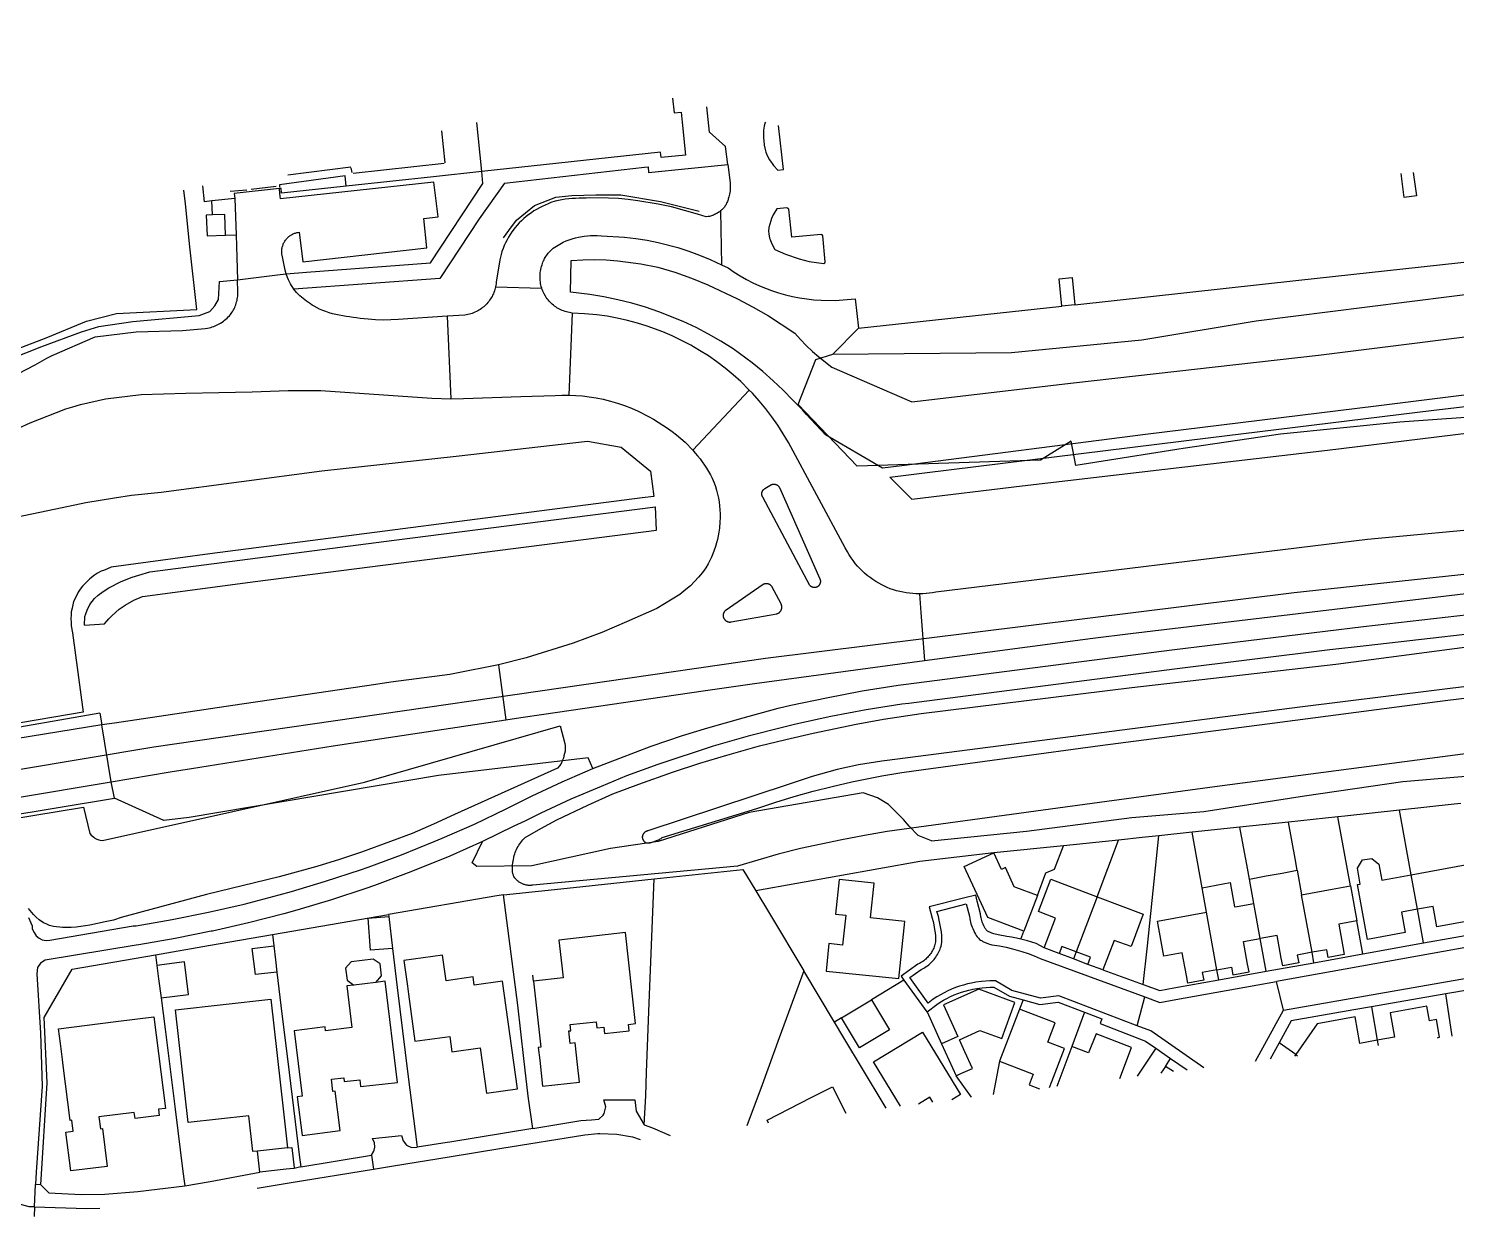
# Model space of a CAD drawing. Header units: millimetres. Extents: x 111502 to 977541, y 8702 to 1044108.
# Drawn here: x 974439 to 974666.8, y 473810.4 to 473999.7 of the extents above; entities that cross this region are included whole.
import ezdxf

# ---------------------------------------------------------------- set-up
doc = ezdxf.new("R2010")
doc.units = ezdxf.units.MM
doc.header["$LTSCALE"] = 0.25
doc.layers.add('X HVSS Site Background', color=8, linetype='Continuous')

# ---------------------------------------------------------------- blocks, each defined once
blk = doc.blocks.new('OS MAP')
at = {"layer": 'X HVSS Site Background'}
for points in [[(488208.02, 238421.15), (488240.8, 238426.6), (488338.35, 238440.75), (488422.7, 238451.2), (488500, 238459.55), (488543.45, 238464.25), (488546.75, 238464.25), (488565.75, 238465.85), (488580.23, 238468.04), (488608.38, 238475.17), (488636.65, 238481.55), (488674.55, 238483.85), (488734.3, 238488.9), (488769.7, 238492.55), (488830.45, 238500)], [(488307.26, 238499.08), (488307.37, 238504.16), (488309.22, 238504.26), (488311.08, 238504.29), (488312.94, 238504.23), (488314.79, 238504.11), (488318.46, 238503.64), (488321.21, 238503.06), (488323.91, 238502.29), (488326.56, 238501.35), (488329.17, 238500.28), (488333.91, 238498.04), (488336.4, 238496.73), (488338.83, 238495.31), (488343.03, 238492.55), (488343.92, 238491.55), (488344.86, 238490.58), (488345.84, 238489.66), (488346.85, 238488.77), (488348.94, 238487.16), (488361.69, 238481.63), (488387.5, 238484.65), (488426.55, 238489.05), (488461.8, 238493.45)], [(488483.35, 238486.9), (488435.75, 238480.95), (488399, 238476.4), (488360.1, 238471.4), (488357.04, 238471.02), (488347.91, 238476.33), (488344.92, 238479.61), (488344.27, 238480.32), (488342.73, 238481.89), (488341.16, 238483.45), (488339.56, 238484.97), (488337.92, 238486.43), (488336.22, 238487.84), (488333.18, 238490.06), (488331.26, 238491.27), (488329.29, 238492.4), (488327.28, 238493.45), (488325.22, 238494.42), (488321.36, 238495.97), (488319.21, 238496.7), (488317.03, 238497.33), (488314.83, 238497.89), (488312.6, 238498.35), (488310.36, 238498.72), (488307.26, 238499.08)], [(488455.23, 238479.49), (488439.54, 238478.39), (488420.53, 238476.48), (488405, 238474.16), (488387.89, 238471.45), (488387.12, 238475.37), (488382.25, 238472.33), (488352.96, 238471.35), (488343.58, 238481.21), (488346.38, 238488.34), (488349.08, 238489.24)], [(488349.08, 238489.24), (488377.59, 238489.48), (488398.39, 238491.51), (488416.64, 238494.52), (488434.34, 238496.74), (488454.57, 238499.33), (488475.23, 238501.27), (488494.77, 238502.31), (488518.08, 238504.64), (488524.98, 238505.92), (488532.41, 238505.96), (488537.73, 238511.9), (488539.01, 238512.84), (488540.54, 238515.05), (488541.72, 238518.21), (488541.96, 238522.03), (488541.64, 238526.23), (488540.26, 238529.65), (488539.62, 238532.32), (488538.42, 238535.31), (488538.12, 238540.34), (488539.51, 238541.12)], [(488323.52, 238530.05), (488323.78, 238527.7), (488324.92, 238527.81), (488325.08, 238526.2), (488325.61, 238520.94), (488321.7, 238520.55), (488321.61, 238521.42), (488293.1, 238518.33)], [(488332.33, 238519.45), (488331.96, 238522.32), (488329.42, 238524.63), (488328.98, 238528.64)], [(488286.67, 238524.84), (488287.22, 238519.73)], [(488293.1, 238518.33), (488292.32, 238526.15)], [(488338.35, 238526.21), (488338.28, 238526.05), (488338.16, 238525.59), (488338.05, 238524.94), (488338.02, 238524.5), (488338.04, 238523.64), (488338.07, 238523.27), (488338.17, 238522.55), (488338.32, 238521.82), (488338.43, 238521.44), (488338.64, 238520.91), (488339.02, 238520.18), (488339.41, 238519.61), (488339.64, 238519.31), (488340.33, 238518.57), (488341.23, 238518.67), (488340.42, 238525.68)], [(488387.7, 238497.08), (488423.46, 238500.99), (488460.02, 238505.02), (488459.51, 238509.8), (488465.29, 238510.41), (488464.21, 238520.13)], [(488272.22, 238519.01), (488262.19, 238517.76)], [(488265.12, 238502.27), (488284.92, 238503.78), (488293.29, 238516.42), (488293.1, 238518.33)], [(488293.1, 238518.33), (488285.38, 238517.49), (488271.49, 238515.98)], [(488272.41, 238518.16), (488272.28, 238518.93)], [(488287.13, 238519.62), (488272.61, 238518)], [(488296.71, 238516.45), (488319.04, 238519.02)], [(488319.04, 238519.02), (488319.63, 238519.09), (488319.72, 238518.19), (488332.33, 238519.45)], [(488332.33, 238519.45), (488332.71, 238516.53), (488332.73, 238516.28), (488332.74, 238516.02), (488332.73, 238515.76), (488332.72, 238515.5), (488332.7, 238515.24), (488332.67, 238514.99), (488332.62, 238514.73), (488332.52, 238514.29), (488332.48, 238514.14), (488332.43, 238513.99), (488332.39, 238513.84), (488332.34, 238513.69), (488332.28, 238513.54), (488332.22, 238513.4), (488332.16, 238513.25), (488332.09, 238513.11), (488332.01, 238512.98), (488331.9, 238512.81), (488331.8, 238512.67), (488331.69, 238512.53), (488331.57, 238512.4), (488331.45, 238512.28), (488331.32, 238512.16), (488331.18, 238512.04)], [(488442.18, 238514.46), (488440.26, 238514.21), (488439.76, 238518.01)], [(488441.69, 238518.18), (488442.18, 238514.46)], [(488250.06, 238513.65), (488248.88, 238513.52), (488248.6, 238516.04)], [(488260.82, 238515.62), (488253.63, 238514.84), (488253.72, 238514.05)], [(488260.33, 238515.93), (488256.33, 238515.44)], [(488261.92, 238502.02), (488261.72, 238502.62), (488261.24, 238504.98), (488261.22, 238505.11), (488261.2, 238505.24), (488261.19, 238505.37), (488261.19, 238505.5), (488261.19, 238505.63), (488261.2, 238505.76), (488261.21, 238505.89), (488261.23, 238506.02), (488261.25, 238506.15), (488261.28, 238506.28), (488261.31, 238506.4), (488261.35, 238506.53), (488261.4, 238506.65), (488261.45, 238506.77), (488261.5, 238506.89), (488261.56, 238507.01), (488261.62, 238507.12), (488261.69, 238507.24), (488261.8, 238507.4), (488261.88, 238507.5), (488261.97, 238507.6), (488262.05, 238507.7), (488262.15, 238507.79), (488262.24, 238507.88), (488262.34, 238507.97), (488262.45, 238508.05), (488262.55, 238508.12), (488262.66, 238508.2), (488262.77, 238508.26), (488262.89, 238508.33), (488263.01, 238508.38), (488263.13, 238508.44), (488263.25, 238508.48), (488263.37, 238508.53), (488263.5, 238508.57), (488263.62, 238508.6), (488263.75, 238508.62), (488263.96, 238508.66), (488264.55, 238503.92), (488284.35, 238506.15), (488283.84, 238510.83), (488286.13, 238511.1), (488285.48, 238516.65), (488260.99, 238513.99), (488260.9, 238514.83), (488260.82, 238515.62)], [(488271.49, 238515.98), (488261.17, 238514.86), (488261.09, 238515.65), (488260.82, 238515.62)], [(488271.49, 238515.98), (488271.29, 238517.63), (488260.84, 238516.22), (488260.86, 238515.82)], [(488296.71, 238516.45), (488292.68, 238510.77), (488286.39, 238501.28), (488263.15, 238499.56)], [(488187.61, 238480.19), (488187.78, 238478.88), (488200.03, 238482.8), (488223.62, 238491.84), (488230.06, 238494.45), (488234.86, 238495.68), (488247.63, 238496.31), (488246.55, 238506.34), (488245.82, 238513.19), (488245.59, 238515.34)], [(488253.72, 238514.05), (488250.06, 238513.65)], [(488250.15, 238511.41), (488250.06, 238513.65)], [(488255.65, 238515.34), (488252.98, 238515.14)], [(488253.72, 238514.05), (488253.92, 238508.26)], [(488331.18, 238512.04), (488331.04, 238511.93), (488330.9, 238511.83), (488330.71, 238511.71), (488330.56, 238511.62), (488330.4, 238511.53), (488330.24, 238511.46), (488330.08, 238511.39), (488329.92, 238511.32), (488329.75, 238511.27), (488329.58, 238511.22), (488329.41, 238511.17), (488329.24, 238511.14), (488328.89, 238511.09), (488327.52, 238511.52), (488325.45, 238512.14), (488323.37, 238512.68), (488321.26, 238513.14), (488318.02, 238513.67), (488316.47, 238513.86), (488314.91, 238514.01), (488313.34, 238514.11), (488310.31, 238514.12), (488309.75, 238514.1), (488309.19, 238514.08), (488308.63, 238514.07), (488308.08, 238514.04), (488307.52, 238514.01), (488306.97, 238513.96), (488306.42, 238513.9), (488305.87, 238513.82), (488305.33, 238513.71), (488304.79, 238513.58), (488304.14, 238513.37), (488303.67, 238513.19), (488303.21, 238512.99), (488302.75, 238512.77), (488302.3, 238512.55), (488301.86, 238512.3), (488301.43, 238512.04), (488301.01, 238511.76), (488300.6, 238511.47), (488300.2, 238511.16), (488299.82, 238510.83), (488299.45, 238510.49), (488299.09, 238510.14), (488298.75, 238509.77), (488298.42, 238509.39), (488297.91, 238508.72), (488297.63, 238508.3), (488297.37, 238507.87), (488297.13, 238507.43), (488296.9, 238506.98), (488296.69, 238506.52), (488296.5, 238506.05), (488296.33, 238505.58), (488296.18, 238505.1), (488295.98, 238504.27), (488295.41, 238500.68), (488295.39, 238500.44), (488295.35, 238500.2), (488295.31, 238499.97)], [(488296.55, 238507.74), (488297.41, 238508.92), (488298.65, 238510.57), (488301.52, 238512.93), (488304.93, 238514.24), (488307.45, 238514.52), (488311.31, 238514.64), (488315.3, 238514.64), (488321.63, 238513.57), (488327.8, 238512)], [(488250.15, 238511.41), (488249.15, 238511.37), (488249.29, 238508.07), (488252.24, 238508.19)], [(488252.24, 238508.19), (488252.11, 238511.49), (488250.15, 238511.41)], [(488331.18, 238512.04), (488331.35, 238503.46)], [(488342.56, 238507.87), (488342.06, 238512.32), (488341.74, 238512.54), (488340.17, 238512.38), (488339.56, 238511.43), (488339.3, 238510.82), (488339.19, 238510.48), (488338.92, 238509.43), (488338.86, 238508.83), (488338.88, 238508.41), (488339.02, 238507.72), (488339.09, 238507.48), (488339.3, 238506.89), (488339.85, 238505.88), (488341.54, 238505.15), (488343.71, 238504.41), (488345.35, 238504), (488347.65, 238503.69), (488347.81, 238503.78), (488347.9, 238503.92), (488347.52, 238508.09), (488347.38, 238508.23), (488347.24, 238508.3), (488342.56, 238507.87)], [(488252.24, 238508.19), (488253.92, 238508.26)], [(488253.92, 238508.26), (488254.05, 238504.62), (488254.14, 238501.08)], [(488302.66, 238499.74), (488302.59, 238499.98), (488302.53, 238500.22), (488302.48, 238500.47), (488302.45, 238500.72), (488302.42, 238500.97), (488302.4, 238501.22), (488302.4, 238501.47), (488302.4, 238501.72), (488302.42, 238501.97), (488302.44, 238502.23), (488302.47, 238502.47), (488302.52, 238502.72), (488302.58, 238502.97), (488302.64, 238503.21), (488302.72, 238503.48), (488302.79, 238503.68), (488302.87, 238503.88), (488302.95, 238504.07), (488303.04, 238504.26), (488303.13, 238504.45), (488303.23, 238504.63), (488303.34, 238504.81), (488303.46, 238504.98), (488303.58, 238505.15), (488303.71, 238505.32), (488303.84, 238505.48), (488304.02, 238505.66), (488304.17, 238505.81), (488304.33, 238505.94), (488304.51, 238506.09), (488306.09, 238507.06), (488306.56, 238507.26), (488307.04, 238507.44), (488307.53, 238507.6), (488308.03, 238507.74), (488308.53, 238507.86), (488309.43, 238508.02), (488309.95, 238508.08), (488310.46, 238508.12), (488310.97, 238508.14), (488311.49, 238508.14), (488312.2, 238508.1), (488315.85, 238507.88), (488317.66, 238507.67), (488319.46, 238507.38), (488321.25, 238507.02), (488324.4, 238506.21), (488326.14, 238505.65), (488327.85, 238505.02), (488329.53, 238504.33), (488331.35, 238503.46)], [(488254.14, 238501.08), (488260.93, 238501.9), (488261.92, 238502.02)], [(488261.92, 238502.02), (488265.12, 238502.27)], [(488263.15, 238499.56), (488262.96, 238499.84), (488262.77, 238500.14), (488262.59, 238500.45), (488262.42, 238500.76), (488262.27, 238501.08), (488262.12, 238501.43), (488261.92, 238502.02)], [(488331.35, 238503.46), (488332.39, 238502.96), (488333.34, 238502.31), (488334.33, 238501.7), (488335.33, 238501.14), (488336.35, 238500.61), (488337.4, 238500.13), (488339.34, 238499.37), (488340.43, 238499.01), (488341.54, 238498.69), (488342.66, 238498.42), (488343.79, 238498.2), (488344.93, 238498.02), (488346.07, 238497.88), (488347.22, 238497.8), (488349.5, 238497.76), (488352.67, 238498.04), (488353.19, 238493.35)], [(488185.45, 238476.71), (488201.35, 238481.91), (488207.43, 238484.29), (488210.14, 238485.35), (488215.49, 238487.5), (488222.91, 238490.42), (488229.27, 238492.78), (488232.04, 238493.65), (488237.44, 238494.44), (488248, 238495.4), (488249.74, 238496.03), (488250.54, 238496.9), (488251.09, 238497.94), (488251.25, 238500.79), (488254.14, 238501.08)], [(488219.22, 238486.15), (488221.84, 238487.52), (488223.73, 238488.55), (488224.55, 238489), (488231.43, 238491.97), (488238, 238492.76), (488245.36, 238492.99), (488248.98, 238493.3), (488249.35, 238493.36), (488249.6, 238493.41), (488249.86, 238493.48), (488250.11, 238493.56), (488250.35, 238493.64), (488250.6, 238493.74), (488250.98, 238493.92), (488251.22, 238494.04), (488251.44, 238494.17), (488251.67, 238494.31), (488251.88, 238494.46), (488252.09, 238494.62), (488252.29, 238494.79), (488252.49, 238494.96), (488252.67, 238495.15), (488252.85, 238495.34), (488253.02, 238495.55), (488253.24, 238495.86), (488253.37, 238496.05), (488253.48, 238496.26), (488253.59, 238496.46), (488253.69, 238496.67), (488253.78, 238496.88), (488253.86, 238497.1), (488253.94, 238497.32), (488254, 238497.55), (488254.06, 238497.77), (488254.1, 238498), (488254.14, 238498.23), (488254.17, 238498.46), (488254.18, 238498.69), (488254.19, 238498.92), (488254.19, 238499.15), (488254.14, 238501.08)], [(488295.31, 238499.97), (488295.26, 238499.74), (488295.19, 238499.51), (488295.12, 238499.29), (488295.04, 238499.06), (488294.95, 238498.85), (488294.84, 238498.63), (488294.74, 238498.42), (488294.62, 238498.21), (488294.49, 238498.01), (488294.36, 238497.81), (488294.22, 238497.62), (488294.07, 238497.44), (488293.92, 238497.26), (488293.75, 238497.09), (488293.42, 238496.78), (488293.24, 238496.63), (488293.05, 238496.49), (488292.86, 238496.35), (488292.66, 238496.23), (488292.45, 238496.11), (488292.24, 238496), (488292.02, 238495.9), (488291.8, 238495.8), (488291.58, 238495.72), (488291.36, 238495.64), (488291.13, 238495.58), (488290.9, 238495.52), (488290.67, 238495.48), (488290.38, 238495.44), (488287.58, 238495.25)], [(488295.31, 238499.97), (488302.66, 238499.74)], [(488307.54, 238495.77), (488307.31, 238495.8), (488307.08, 238495.84), (488306.84, 238495.89), (488306.61, 238495.95), (488306.39, 238496.02), (488306.16, 238496.1), (488305.94, 238496.18), (488305.73, 238496.28), (488305.51, 238496.39), (488305.3, 238496.5), (488305.1, 238496.62), (488304.9, 238496.75), (488304.71, 238496.89), (488304.52, 238497.03), (488304.34, 238497.19), (488304.16, 238497.35), (488303.99, 238497.51), (488303.83, 238497.68), (488303.67, 238497.86), (488303.53, 238498.05), (488303.39, 238498.24), (488303.26, 238498.44), (488303.04, 238498.81), (488302.93, 238499.04), (488302.83, 238499.27), (488302.74, 238499.5), (488302.66, 238499.74)], [(488385.19, 238501.22), (488387.28, 238501.42)], [(488385.61, 238496.88), (488385.19, 238501.22)], [(488387.28, 238501.42), (488387.69, 238497.1), (488387.7, 238497.08)], [(488287.58, 238495.25), (488279.79, 238494.73), (488278.58, 238494.67), (488277.38, 238494.65), (488276.17, 238494.69), (488274.97, 238494.77), (488273.68, 238494.91), (488273.13, 238494.99), (488272.58, 238495.06), (488272.03, 238495.14), (488271.47, 238495.22), (488270.92, 238495.32), (488270.38, 238495.42), (488269.83, 238495.53), (488269.3, 238495.67), (488268.77, 238495.82), (488268.24, 238495.99), (488267.73, 238496.18), (488267.23, 238496.4), (488266.37, 238496.86), (488266.07, 238497.05), (488265.76, 238497.24), (488265.46, 238497.44), (488265.17, 238497.64), (488264.88, 238497.85), (488264.6, 238498.07), (488264.33, 238498.3), (488264.06, 238498.54), (488263.81, 238498.79), (488263.57, 238499.05), (488263.36, 238499.3), (488263.15, 238499.56)], [(488287.58, 238495.25), (488288.19, 238482.1)], [(488307.54, 238495.77), (488306.97, 238482.67)], [(488335.78, 238483.49), (488334.44, 238484.83), (488333.21, 238485.93), (488331.93, 238486.99), (488330.61, 238487.98), (488329.26, 238488.93), (488327.86, 238489.81), (488326.43, 238490.64), (488324.97, 238491.41), (488323.48, 238492.12), (488321.96, 238492.78), (488319.5, 238493.68), (488317.92, 238494.17), (488316.33, 238494.59), (488314.71, 238494.95), (488313.09, 238495.25), (488311.45, 238495.48), (488309.51, 238495.66), (488307.54, 238495.77)], [(488353.19, 238493.35), (488385.61, 238496.88)], [(488387.7, 238497.08), (488385.61, 238496.88)], [(488353.19, 238493.35), (488349.08, 238489.24)], [(488358.17, 238469.6), (488361.69, 238466.12), (488379.3, 238468.2), (488428, 238473.9), (488483.2, 238480.65)], [(488358.17, 238469.6), (488363.7, 238470.3), (488408.95, 238475.9), (488444.95, 238480.3), (488483.4, 238484.8)], [(488214.52, 238475.28), (488215.36, 238475.63), (488219.19, 238477.43), (488221.06, 238478.25), (488226.77, 238480.49), (488227.85, 238480.82), (488229.12, 238481.2), (488233.11, 238482.08), (488238.75, 238482.76), (488245.92, 238482.97), (488251.15, 238483.1), (488256.49, 238483.23), (488262.21, 238483.44), (488267.42, 238483.41), (488285.13, 238482.19), (488288.19, 238482.1)], [(488288.19, 238482.1), (488290.2, 238482.13), (488299.34, 238482.48), (488304.8, 238482.61), (488305.88, 238482.67), (488306.97, 238482.67)], [(488306.97, 238482.67), (488308.06, 238482.64), (488309.15, 238482.56), (488310.23, 238482.43), (488311.34, 238482.26), (488312.49, 238482.02), (488313.63, 238481.74), (488314.76, 238481.4), (488315.87, 238481.02), (488316.97, 238480.58), (488318.05, 238480.11), (488319.68, 238479.28), (488320.47, 238478.85), (488321.24, 238478.39), (488322.01, 238477.92), (488322.75, 238477.42), (488323.48, 238476.9), (488324.19, 238476.35), (488324.88, 238475.78), (488325.54, 238475.17), (488326.76, 238473.91)], [(488326.76, 238473.91), (488335.78, 238483.49)], [(488362.92, 238451.01), (488362.39, 238451.01), (488361.86, 238451.04), (488361.34, 238451.09), (488360.82, 238451.16), (488360.3, 238451.25), (488359.78, 238451.36), (488359.27, 238451.5), (488358.77, 238451.65), (488358.27, 238451.82), (488357.78, 238452.02), (488356.91, 238452.42), (488356.42, 238452.68), (488355.95, 238452.97), (488355.49, 238453.27), (488355.04, 238453.6), (488354.6, 238453.94), (488354.18, 238454.3), (488353.42, 238455.03), (488353.05, 238455.44), (488352.69, 238455.86), (488352.35, 238456.3), (488352.02, 238456.75), (488351.72, 238457.21), (488351.43, 238457.68), (488351.09, 238458.32), (488342.02, 238475.13), (488341.2, 238476.53), (488340.32, 238477.9), (488339.39, 238479.23), (488338.41, 238480.52), (488337.37, 238481.77), (488336.29, 238482.98), (488335.78, 238483.49)], [(488456.05, 238461.68), (488434.38, 238459.68), (488365.53, 238451.29), (488365.01, 238451.19), (488364.49, 238451.11), (488363.97, 238451.06), (488363.44, 238451.02), (488362.92, 238451.01)], [(488229.5, 238432.15), (488214.8, 238429.65)], [(488216.75, 238462.8), (488227.2, 238465), (488229.95, 238465.55), (488234.5, 238466.3), (488237.25, 238466.75), (488241.95, 238467.2), (488267.6, 238470.6), (488289, 238472.95), (488309.98, 238475.37), (488315.35, 238474.41), (488320.01, 238470.57), (488320.57, 238466.53)], [(488326.76, 238473.91), (488327.16, 238473.45), (488327.54, 238472.99), (488327.92, 238472.51), (488328.28, 238472.03), (488328.64, 238471.54), (488328.97, 238471.03), (488329.28, 238470.52), (488329.57, 238469.99), (488329.84, 238469.45), (488330.15, 238468.72), (488330.36, 238468.12), (488330.55, 238467.51), (488330.71, 238466.9), (488330.85, 238466.27), (488330.95, 238465.65), (488331.03, 238465.02), (488331.09, 238464.38), (488331.12, 238463.74), (488331.12, 238463.11), (488331.1, 238462.47), (488331.01, 238461.46), (488330.93, 238460.86), (488330.83, 238460.27), (488330.7, 238459.69), (488330.55, 238459.11), (488330.38, 238458.53), (488330.19, 238457.96), (488329.98, 238457.4), (488329.74, 238456.85), (488329.48, 238456.31), (488329.2, 238455.78), (488328.82, 238455.15), (488328.29, 238454.38), (488327.7, 238453.65), (488327.06, 238452.96), (488326.38, 238452.3), (488325.68, 238451.67), (488324.72, 238450.88), (488321.01, 238448.64), (488316.17, 238446.55), (488312.24, 238444.86), (488307.7, 238443.14), (488300.2, 238440.79), (488295.77, 238439.67)], [(488339.33, 238468.41), (488339.37, 238468.43), (488339.41, 238468.44), (488339.45, 238468.46), (488339.48, 238468.47), (488339.53, 238468.48), (488339.57, 238468.48), (488339.61, 238468.49), (488339.65, 238468.49), (488339.69, 238468.49), (488339.73, 238468.49), (488339.77, 238468.49), (488339.81, 238468.49), (488339.85, 238468.48), (488339.9, 238468.48), (488339.93, 238468.47), (488339.97, 238468.46), (488340.02, 238468.45), (488340.05, 238468.43), (488340.1, 238468.42), (488340.13, 238468.4), (488340.17, 238468.38), (488340.21, 238468.36), (488340.24, 238468.34), (488340.28, 238468.31), (488340.31, 238468.29), (488340.34, 238468.26), (488340.37, 238468.23), (488340.4, 238468.21), (488340.43, 238468.18), (488340.46, 238468.14), (488340.48, 238468.11), (488340.5, 238468.08), (488340.53, 238468.04), (488340.55, 238468.01), (488340.58, 238467.94), (488347.03, 238453.38), (488347.05, 238453.34), (488347.07, 238453.31), (488347.08, 238453.27), (488347.09, 238453.23), (488347.1, 238453.19), (488347.11, 238453.15), (488347.11, 238453.11), (488347.12, 238453.07), (488347.12, 238453.02), (488347.12, 238452.98), (488347.12, 238452.94), (488347.12, 238452.9), (488347.11, 238452.86), (488347.1, 238452.82), (488347.1, 238452.78), (488347.09, 238452.74), (488347.08, 238452.7), (488347.07, 238452.66), (488347.05, 238452.62), (488347.03, 238452.58), (488347.02, 238452.55), (488347, 238452.51), (488346.98, 238452.47), (488346.96, 238452.44), (488346.94, 238452.4), (488346.91, 238452.37), (488346.89, 238452.34), (488346.86, 238452.3), (488346.83, 238452.27), (488346.8, 238452.25), (488346.77, 238452.22), (488346.74, 238452.19), (488346.71, 238452.17), (488346.67, 238452.14), (488346.64, 238452.12), (488346.59, 238452.1), (488346.55, 238452.08), (488346.51, 238452.06), (488346.47, 238452.05), (488346.43, 238452.04), (488346.39, 238452.03), (488346.35, 238452.02), (488346.31, 238452.02), (488346.27, 238452.01), (488346.23, 238452.01), (488346.19, 238452.01), (488346.15, 238452.01), (488346.11, 238452.01), (488346.07, 238452.01), (488346.02, 238452.02), (488345.98, 238452.03), (488345.94, 238452.04), (488345.9, 238452.05), (488345.86, 238452.06), (488345.82, 238452.07), (488345.78, 238452.09), (488345.75, 238452.1), (488345.71, 238452.12), (488345.67, 238452.14), (488345.64, 238452.16), (488345.6, 238452.19), (488345.57, 238452.21), (488345.54, 238452.24), (488345.51, 238452.26), (488345.48, 238452.29), (488345.43, 238452.35), (488337.93, 238466.44), (488337.9, 238466.48), (488337.88, 238466.51), (488337.86, 238466.55), (488337.85, 238466.58), (488337.83, 238466.62), (488337.82, 238466.66), (488337.81, 238466.7), (488337.8, 238466.74), (488337.79, 238466.78), (488337.78, 238466.82), (488337.78, 238466.86), (488337.77, 238466.9), (488337.77, 238466.94), (488337.77, 238466.98), (488337.77, 238467.02), (488337.78, 238467.07), (488337.78, 238467.11), (488337.79, 238467.14), (488337.8, 238467.18), (488337.81, 238467.22), (488337.82, 238467.26), (488337.84, 238467.3), (488337.85, 238467.34), (488337.87, 238467.37), (488337.89, 238467.41), (488337.91, 238467.45), (488337.93, 238467.48), (488337.95, 238467.51), (488337.98, 238467.54), (488338, 238467.58), (488338.03, 238467.61), (488338.06, 238467.63), (488338.09, 238467.66), (488338.12, 238467.69), (488338.15, 238467.71), (488338.18, 238467.74), (488338.22, 238467.76), (488338.28, 238467.79), (488339.33, 238468.41)], [(488320.57, 238466.53), (488318.7, 238466.3), (488249.75, 238457.4), (488234, 238455.25), (488232.95, 238454.8), (488232.4, 238454.6), (488231.8, 238454.3), (488231.35, 238454), (488230.6, 238453.4), (488229.4, 238452.2), (488229.05, 238451.75), (488228.75, 238451.25), (488228.5, 238450.8), (488228, 238449.8), (488227.75, 238448.7), (488227.6, 238448.15), (488227.6, 238447.6), (488227.55, 238447.05), (488227.6, 238446.45), (488227.6, 238445.9), (488227.8, 238444.8), (488229.5, 238432.15)], [(488229.75, 238446), (488232.9, 238446.2), (488233.6, 238447), (488234.15, 238447.55), (488235.25, 238448.55), (488236.2, 238449.2), (488237.6, 238450), (488239, 238450.6), (488256.95, 238452.95), (488320.96, 238461.17), (488320.83, 238464.88)], [(488229.75, 238446), (488229.75, 238446.45), (488229.8, 238446.95), (488229.8, 238447.4), (488229.95, 238447.8), (488230.15, 238448.4), (488230.6, 238449.3), (488231.35, 238450.25), (488231.9, 238450.8), (488232.7, 238451.4), (488233.6, 238451.95), (488235.6, 238452.95), (488237.35, 238453.65), (488238.4, 238454), (488240.15, 238454.5), (488279.15, 238459.55), (488320.83, 238464.88)], [(488363.75, 238440.4), (488390.6, 238443.95), (488396.6, 238444.7), (488452.3, 238451.3)], [(488310.8, 238423.15), (488315.1, 238424.8), (488320.1, 238426.7), (488325.1, 238428.4), (488329.15, 238429.65), (488334.8, 238431.25), (488340.4, 238432.75), (488342.4, 238433.25), (488348.1, 238434.45), (488353.8, 238435.55), (488359.5, 238436.45), (488360.8, 238436.6), (488403.2, 238442.1), (488433.75, 238445.8), (488459.8, 238448.75)], [(488339.37, 238452.16), (488339.35, 238452.2), (488339.32, 238452.23), (488339.29, 238452.27), (488339.26, 238452.3), (488339.23, 238452.33), (488339.19, 238452.36), (488339.16, 238452.39), (488339.12, 238452.42), (488339.09, 238452.45), (488339.05, 238452.47), (488339.01, 238452.49), (488338.97, 238452.52), (488338.93, 238452.53), (488338.85, 238452.57), (488338.8, 238452.58), (488338.76, 238452.59), (488338.72, 238452.6), (488338.67, 238452.61), (488338.63, 238452.62), (488338.58, 238452.62), (488338.54, 238452.62), (488338.49, 238452.62), (488338.45, 238452.62), (488338.4, 238452.62), (488338.36, 238452.61), (488338.31, 238452.61), (488338.27, 238452.6), (488338.22, 238452.59), (488338.18, 238452.57), (488338.14, 238452.56), (488338.09, 238452.54), (488338.05, 238452.52), (488338.01, 238452.51), (488337.97, 238452.48), (488331.93, 238448.31), (488331.9, 238448.28), (488331.86, 238448.24), (488331.84, 238448.21), (488331.81, 238448.17), (488331.78, 238448.14), (488331.76, 238448.1), (488331.74, 238448.06), (488331.72, 238448.02), (488331.7, 238447.98), (488331.68, 238447.94), (488331.66, 238447.89), (488331.65, 238447.85), (488331.64, 238447.81), (488331.63, 238447.76), (488331.62, 238447.72), (488331.61, 238447.67), (488331.61, 238447.63), (488331.61, 238447.58), (488331.61, 238447.54), (488331.61, 238447.49), (488331.61, 238447.45), (488331.61, 238447.4), (488331.63, 238447.32), (488331.64, 238447.28), (488331.65, 238447.24), (488331.67, 238447.2), (488331.69, 238447.15), (488331.71, 238447.11), (488331.72, 238447.07), (488331.75, 238447.04), (488331.77, 238447), (488331.8, 238446.96), (488331.83, 238446.92), (488331.85, 238446.89), (488331.88, 238446.86), (488331.92, 238446.83), (488331.95, 238446.8), (488331.98, 238446.77), (488332.02, 238446.74), (488332.05, 238446.71), (488332.09, 238446.69), (488332.13, 238446.66), (488332.17, 238446.64), (488332.21, 238446.62), (488332.25, 238446.6), (488332.29, 238446.58), (488332.33, 238446.57), (488332.38, 238446.55), (488332.42, 238446.54), (488332.46, 238446.53), (488332.51, 238446.52), (488332.55, 238446.51), (488332.59, 238446.51), (488332.64, 238446.51), (488332.68, 238446.51), (488332.73, 238446.51), (488332.77, 238446.51), (488332.82, 238446.52), (488332.88, 238446.53), (488340.15, 238447.82), (488340.19, 238447.83), (488340.23, 238447.85), (488340.28, 238447.86), (488340.32, 238447.88), (488340.36, 238447.9), (488340.4, 238447.92), (488340.44, 238447.94), (488340.48, 238447.97), (488340.52, 238447.99), (488340.56, 238448.02), (488340.59, 238448.05), (488340.63, 238448.08), (488340.66, 238448.11), (488340.69, 238448.15), (488340.72, 238448.18), (488340.75, 238448.22), (488340.78, 238448.26), (488340.8, 238448.29), (488340.84, 238448.36), (488340.86, 238448.4), (488340.88, 238448.44), (488340.9, 238448.48), (488340.91, 238448.53), (488340.93, 238448.57), (488340.94, 238448.61), (488340.95, 238448.66), (488340.96, 238448.7), (488340.96, 238448.75), (488340.97, 238448.8), (488340.97, 238448.84), (488340.97, 238448.89), (488340.97, 238448.94), (488340.96, 238448.98), (488340.96, 238449.03), (488340.95, 238449.07), (488340.94, 238449.12), (488340.93, 238449.16), (488340.92, 238449.21), (488340.9, 238449.25), (488340.89, 238449.29), (488340.87, 238449.34), (488340.84, 238449.39), (488339.37, 238452.16)], [(488460.15, 238445.7), (488434.15, 238442.7), (488428.4, 238442.05), (488403.6, 238439), (488361.2, 238433.5), (488360.1, 238433.4), (488354.4, 238432.5), (488348.8, 238431.45), (488343.2, 238430.2), (488341.3, 238429.75), (488335.6, 238428.3), (488330, 238426.7), (488321.2, 238423.8), (488316.2, 238422), (488312.15, 238420.3), (488307.3, 238418.25), (488302.55, 238416.05), (488299.95, 238414.75), (488298.2, 238413.95), (488293.2, 238411.5)], [(488362.92, 238451.01), (488363.15, 238448.05), (488363.75, 238440.4)], [(488467.35, 238427.8), (488410.4, 238420.3), (488383.8, 238416.7), (488357.75, 238413.1), (488354.15, 238412.5), (488350.55, 238411.8), (488343.95, 238410.4), (488340.4, 238409.5), (488333.9, 238407.6), (488301.24, 238404.57), (488301.11, 238404.55), (488300.99, 238404.53), (488300.87, 238404.53), (488300.75, 238404.52), (488300.64, 238404.52), (488300.52, 238404.53), (488300.4, 238404.54), (488300.28, 238404.56), (488300.17, 238404.58), (488300.05, 238404.61), (488299.93, 238404.64), (488299.82, 238404.67), (488299.71, 238404.71), (488299.6, 238404.76), (488299.49, 238404.8), (488299.38, 238404.86), (488299.28, 238404.91), (488299.18, 238404.97), (488299.08, 238405.04), (488298.98, 238405.11), (488298.89, 238405.18), (488298.8, 238405.26), (488298.71, 238405.34), (488298.63, 238405.42), (488298.55, 238405.51), (488298.47, 238405.6), (488298.4, 238405.69), (488298.33, 238405.79), (488298.24, 238405.93), (488298.19, 238406.04), (488298.15, 238406.14), (488298.11, 238406.25), (488298.07, 238406.36), (488298.04, 238406.47), (488298.02, 238406.59), (488298, 238406.7), (488297.99, 238406.82), (488297.98, 238406.93), (488297.98, 238407.05), (488297.98, 238407.17), (488297.98, 238407.29), (488297.98, 238407.41), (488297.99, 238407.53), (488298, 238407.65), (488298.02, 238407.77), (488298.03, 238407.89), (488298.05, 238408.01), (488298.07, 238408.13), (488298.08, 238408.25), (488298.1, 238408.37), (488298.12, 238408.49), (488298.14, 238408.61), (488298.23, 238409.04), (488298.29, 238409.29), (488298.37, 238409.54), (488298.45, 238409.79), (488298.55, 238410.03), (488298.65, 238410.26), (488298.77, 238410.5), (488298.89, 238410.72), (488299.02, 238410.95), (488299.16, 238411.16), (488299.32, 238411.37), (488299.47, 238411.58), (488299.64, 238411.78), (488299.82, 238411.97), (488300, 238412.15), (488302.55, 238413.6), (488305.1, 238414.95), (488310, 238417.3), (488314, 238419.1), (488318.15, 238420.65), (488323.55, 238422.55), (488327.9, 238424), (488332.2, 238425.3), (488337.4, 238426.75), (488341.6, 238427.8), (488345.95, 238428.8), (488352.8, 238430.25), (488357.2, 238431), (488363.2, 238431.9), (488396.8, 238436.05), (488429.35, 238439.8), (488464.35, 238444.4)], [(488466, 238438.2), (488423.6, 238432.95), (488389.1, 238428.45), (488357.35, 238424.4), (488356.9, 238424.34), (488353.17, 238423.74), (488349.8, 238423), (488345.8, 238421.9), (488342.15, 238420.65), (488319.6, 238413.2), (488319.56, 238413.2), (488319.52, 238413.19), (488319.48, 238413.18), (488319.44, 238413.17), (488319.4, 238413.16), (488319.36, 238413.14), (488319.32, 238413.13), (488319.28, 238413.11), (488319.25, 238413.09), (488319.21, 238413.07), (488319.18, 238413.05), (488319.14, 238413.02), (488319.11, 238413), (488319.08, 238412.97), (488319.05, 238412.94), (488319.01, 238412.92), (488318.99, 238412.89), (488318.96, 238412.85), (488318.93, 238412.82), (488318.91, 238412.79), (488318.88, 238412.75), (488318.86, 238412.72), (488318.84, 238412.68), (488318.82, 238412.65), (488318.8, 238412.61), (488318.78, 238412.57), (488318.77, 238412.53), (488318.76, 238412.49), (488318.74, 238412.45), (488318.73, 238412.41), (488318.73, 238412.37), (488318.72, 238412.33), (488318.71, 238412.29), (488318.71, 238412.25), (488318.71, 238412.21), (488318.71, 238412.17), (488318.72, 238412.09), (488318.73, 238412.04), (488318.74, 238411.99), (488318.75, 238411.94), (488318.77, 238411.9), (488318.79, 238411.85), (488318.81, 238411.81), (488318.84, 238411.76), (488318.86, 238411.72), (488318.89, 238411.68), (488318.92, 238411.64), (488318.95, 238411.6), (488318.98, 238411.56), (488319.02, 238411.53), (488319.05, 238411.49), (488319.11, 238411.44), (488319.24, 238411.36), (488319.37, 238411.31), (488319.51, 238411.28), (488319.66, 238411.28), (488319.81, 238411.3), (488319.96, 238411.33), (488320.12, 238411.37), (488320.28, 238411.42), (488320.43, 238411.47), (488320.7, 238411.56), (488320.85, 238411.6), (488321, 238411.66), (488321.15, 238411.71), (488321.29, 238411.78), (488321.43, 238411.85), (488321.56, 238411.93), (488321.7, 238412.01), (488321.9, 238412.15), (488337, 238416.8), (488340, 238417.8), (488342.95, 238418.7), (488345.95, 238419.55), (488349, 238420.3), (488352.15, 238421.05), (488356.9, 238422), (488360.1, 238422.5), (488363.55, 238423), (488391.75, 238426.8), (488418.4, 238430.3), (488446.8, 238434), (488466.4, 238436.4)], [(488296.92, 238430.93), (488299.35, 238431.3), (488303, 238431.8), (488328.4, 238435.55), (488336.6, 238436.7), (488363.75, 238440.4)], [(488295.77, 238439.67), (488288.79, 238438.31), (488288, 238438.15), (488278.6, 238436.9), (488276.2, 238436.55), (488253.4, 238433.2), (488234.5, 238430.4), (488232.5, 238430.1)], [(488295.77, 238439.67), (488295.82, 238439.28), (488296.92, 238430.93)], [(488232.2, 238432), (488213.9, 238428.8)], [(488232.2, 238432), (488232.5, 238430.1)], [(488232.5, 238430.1), (488214.18, 238427.15), (488210.98, 238426.63), (488209.67, 238426.42), (488208.9, 238426.3), (488204.96, 238425.69), (488203.06, 238425.39), (488192.6, 238423.75), (488185.25, 238422.55)], [(488305.6, 238429.95), (488306.35, 238427.15), (488306.4, 238426.75), (488306.4, 238425.9), (488306.2, 238425.2), (488306.15, 238424.8), (488305.95, 238424.4), (488305.8, 238424.05), (488305.55, 238423.65), (488305.2, 238423.2), (488288.75, 238415.8), (488285.4, 238414.3), (488282, 238412.8), (488278.55, 238411.5), (488273.9, 238409.8), (488270.4, 238408.65), (488266.8, 238407.55), (488260.8, 238405.9), (488249.2, 238403.05), (488235.6, 238399.4), (488234.35, 238399), (488233.05, 238398.7), (488230.6, 238398.2), (488229.9, 238398.1), (488229.15, 238397.95), (488228.4, 238397.85), (488227.6, 238397.8), (488226.2, 238397.8), (488225.8, 238397.85), (488225.25, 238397.9), (488224.8, 238397.95), (488224.15, 238398.15), (488223.7, 238398.35), (488223.2, 238398.55), (488222.5, 238399.05), (488222, 238399.45), (488221.6, 238399.9), (488220.8, 238400.85)], [(488217.6, 238415), (488229.6, 238417)], [(488229.6, 238417), (488230.6, 238412.8), (488230.8, 238412.55), (488231.2, 238412.2), (488231.4, 238412.05), (488231.7, 238411.9), (488232, 238411.8), (488232.25, 238411.75), (488232.6, 238411.7), (488253.4, 238416.3), (488274.4, 238421), (488305.6, 238429.95)], [(488234, 238421.05), (488232.5, 238430.1)], [(488234, 238421.05), (488243.4, 238422.6), (488246.8, 238423.15), (488269.4, 238426.75), (488296.92, 238430.93)], [(488364.85, 238411.63), (488379.98, 238413.18), (488396.8, 238415.33), (488408.3, 238416.28), (488424.36, 238418.81), (488440.02, 238421.11), (488463.83, 238423.08), (488473.79, 238423.71), (488488.74, 238424.92), (488500, 238426.03), (488503.08, 238426.33), (488514.64, 238427.54), (488526.89, 238428.51), (488539.26, 238429.94)], [(488310.8, 238423.15), (488310.07, 238424.87), (488286.18, 238422.04), (488246.42, 238415.35), (488242.4, 238414.87), (488234.5, 238418.45)], [(488220.8, 238399.4), (488221.2, 238398.55), (488221.4, 238398.05), (488221.4, 238397.6), (488221.7, 238397), (488222, 238396.5), (488222.5, 238396.1), (488223, 238395.85), (488223.6, 238395.75), (488224.2, 238395.8), (488237.5, 238398.05), (488237.95, 238398.1), (488243.7, 238399.1), (488249.5, 238400.25), (488255.2, 238401.55), (488260.8, 238403), (488262.75, 238403.55), (488268.2, 238405.2), (488273.75, 238407), (488275, 238407.45), (488280.3, 238409.4), (488285.5, 238411.5), (488286.8, 238412.05), (488291.95, 238414.3), (488297, 238416.75), (488298.6, 238417.55), (488301.15, 238418.8), (488305.95, 238421.05), (488310.8, 238423.15)], [(488186.95, 238413), (488192.4, 238414), (488204.58, 238416.08), (488206.48, 238416.41), (488211.17, 238417.21), (488212.55, 238417.45), (488215.71, 238417.99), (488218.4, 238418.45), (488234, 238421.05)], [(488234.5, 238418.45), (488234, 238421.05)], [(488216.15, 238415.4), (488234.5, 238418.45)], [(488364.85, 238411.63), (488362.69, 238412.5), (488361.29, 238413.99), (488360.37, 238415.04), (488357.99, 238417.44), (488356.24, 238418.48), (488353.94, 238419.28), (488335.75, 238416.12), (488321.25, 238411.5), (488313.62, 238410.4), (488301.09, 238407.65), (488292.32, 238407.54), (488291.55, 238408.13), (488293.2, 238411.5)], [(488449.26, 238417.6), (488448.21, 238417.45), (488439.47, 238416.51)], [(488429.67, 238415.46), (488421.77, 238414.62)], [(488439.47, 238416.51), (488430.79, 238415.57), (488429.67, 238415.46)], [(488431.68, 238404.46), (488429.67, 238415.46)], [(488441.35, 238406.23), (488439.47, 238416.51)], [(488414.05, 238413.8), (488406.41, 238412.99)], [(488421.77, 238414.62), (488414.05, 238413.8)], [(488415.56, 238405.53), (488415.25, 238407.25), (488414.05, 238413.8)], [(488423.16, 238406.93), (488422.83, 238408.79), (488421.77, 238414.62)], [(488293.2, 238411.5), (488288, 238409.2), (488286.6, 238408.6), (488281.35, 238406.5), (488276, 238404.5), (488274.6, 238404.05), (488269.15, 238402.2), (488263.6, 238400.55), (488261.55, 238400), (488255.9, 238398.55), (488250.15, 238397.2), (488249.95, 238397.2), (488244.2, 238396.05), (488238.4, 238395.05), (488238, 238395), (488223.46, 238392.6), (488222.7, 238392.13), (488222.23, 238391.42), (488222.12, 238390.4), (488222.74, 238380.97), (488222.96, 238372.51), (488222, 238358.81), (488221.92, 238356.82)], [(488385.9, 238410.84), (488374.79, 238409.71)], [(488381.75, 238402.92), (488383.1, 238406.5), (488384.47, 238407.1), (488385.9, 238410.84)], [(488394.66, 238411.74), (488385.9, 238410.84)], [(488391.25, 238402.72), (488394.66, 238411.74)], [(488401.09, 238412.43), (488398.47, 238412.15), (488394.66, 238411.74)], [(488399.27, 238394.86), (488401.09, 238412.43)], [(488406.41, 238412.99), (488401.09, 238412.43)], [(488408.01, 238404.15), (488406.41, 238412.99)], [(488374.79, 238409.71), (488362.97, 238408.31), (488336.82, 238403.64)], [(488379.59, 238397.21), (488373.82, 238399.38), (488370.07, 238407.54), (488374.79, 238409.71)], [(488381.75, 238402.92), (488378.31, 238404.21), (488378.05, 238404.31), (488376.64, 238407.37), (488376, 238407.07), (488374.79, 238409.71)], [(488442.36, 238400.71), (488439.83, 238400.25), (488440.42, 238397), (488434.38, 238395.9), (488432.78, 238404.66), (488433.24, 238404.74), (488432.78, 238407.29), (488433.61, 238408.57), (488435.06, 238408.83), (488436.22, 238407.92), (488436.69, 238405.38), (488441.35, 238406.23)], [(488320.61, 238405.58), (488334.75, 238407.06), (488336.82, 238403.64)], [(488415.56, 238405.53), (488418.25, 238406.03), (488420.76, 238406.49), (488423.16, 238406.93)], [(488420.97, 238384.62), (488451.4, 238389.93)], [(488486.78, 238401.2), (488419.89, 238389.19)], [(488423.16, 238406.93), (488423.87, 238403.04)], [(488441.35, 238406.23), (488449.97, 238407.8), (488451.57, 238399.04), (488445.47, 238397.92), (488444.88, 238401.17), (488442.36, 238400.71)], [(488442.36, 238400.71), (488441.35, 238406.23)], [(488296.59, 238403.01), (488307.71, 238404.21), (488320.61, 238405.58)], [(488319.02, 238366.33), (488319.25, 238370.98), (488319.4, 238374.77), (488319.83, 238385.74), (488320.61, 238405.58)], [(488355.1, 238399.36), (488355.67, 238404.87), (488350.1, 238405.45), (488349.53, 238399.94), (488351.15, 238399.77), (488350.64, 238395), (488348.47, 238395.24), (488348.02, 238390.87), (488359.63, 238389.66), (488360.58, 238398.79), (488355.1, 238399.36)], [(488382.82, 238394.55), (488384.61, 238399.32), (488381.9, 238400.34), (488383.87, 238405.51), (488391.25, 238402.72)], [(488408.01, 238404.15), (488412.47, 238404.97), (488413.17, 238401.09), (488413.58, 238401.16), (488416.27, 238401.65)], [(488408.71, 238400.27), (488408.01, 238404.15)], [(488416.27, 238401.65), (488415.56, 238405.53)], [(488423.87, 238403.04), (488428.77, 238403.93), (488431.68, 238404.46)], [(488431.68, 238404.46), (488432.7, 238398.87)], [(488296.59, 238403.01), (488295.48, 238402.83), (488278.22, 238399.9)], [(488301.24, 238365.77), (488300.51, 238370.93), (488299.82, 238376.93), (488298.83, 238385.42), (488296.59, 238403.01)], [(488336.82, 238403.64), (488339.02, 238400.02), (488344.48, 238390.88)], [(488379.11, 238395.93), (488378.42, 238396.11), (488377.59, 238396.27), (488376.84, 238396.38), (488375.48, 238396.63), (488375.27, 238396.69), (488375.02, 238396.75), (488374.81, 238396.81), (488374.62, 238396.87), (488374.46, 238396.92), (488374.12, 238397.06), (488374.07, 238397.08), (488374.01, 238397.11), (488373.89, 238397.18), (488373.77, 238397.24), (488373.73, 238397.27), (488373.7, 238397.28), (488373.68, 238397.3), (488373.61, 238397.37), (488373.54, 238397.44), (488373.49, 238397.52), (488373.42, 238397.64), (488373.31, 238397.85), (488373.2, 238398.05), (488373.07, 238398.36), (488372.99, 238398.54), (488372.92, 238398.72), (488372.85, 238398.93), (488372.8, 238399.13), (488372.75, 238399.33), (488372.72, 238399.5), (488372.65, 238399.97), (488372.14, 238402), (488371.9, 238402.97), (488370.15, 238402.53), (488364.45, 238401.1), (488364.97, 238399.3), (488365.1, 238398.78), (488365.21, 238398.25), (488365.34, 238397.5), (488365.43, 238396.98), (488365.48, 238396.47), (488365.5, 238395.98), (488365.48, 238395.53), (488365.39, 238395.08), (488365.33, 238394.88), (488365.26, 238394.7), (488365.19, 238394.52), (488365.11, 238394.35), (488365.02, 238394.16), (488364.92, 238393.99), (488364.82, 238393.82), (488364.71, 238393.66), (488364.57, 238393.48), (488364.46, 238393.33), (488364.33, 238393.18), (488364.19, 238393.03), (488364.06, 238392.9), (488363.92, 238392.77), (488363.76, 238392.64), (488363.6, 238392.51), (488363.44, 238392.4), (488363.27, 238392.29), (488363.09, 238392.18), (488362.93, 238392.09), (488362.67, 238391.97), (488359.98, 238390.05), (488360.44, 238389.41)], [(488381.75, 238402.92), (488379.59, 238397.21)], [(488391.25, 238402.72), (488387.92, 238393.91)], [(488391.25, 238402.72), (488398.63, 238399.92), (488396.67, 238394.78), (488394, 238395.74), (488392.16, 238391.05)], [(488417.29, 238396.06), (488416.27, 238401.65)], [(488425.54, 238393.85), (488423.87, 238403.04)], [(488259.71, 238396.71), (488278.22, 238399.9)], [(488278.87, 238394.45), (488275.36, 238394.18), (488274.96, 238399.29), (488278.26, 238399.54)], [(488278.22, 238399.9), (488278.26, 238399.54)], [(488278.26, 238399.54), (488278.87, 238394.45)], [(488397.64, 238382.15), (488385.14, 238386.92), (488382.21, 238386.53), (488377.68, 238387.77), (488375.07, 238389.32), (488374.13, 238389.29), (488372.84, 238389.19), (488371.9, 238389.07), (488371.24, 238388.95), (488370.59, 238388.81), (488369.94, 238388.64), (488369.3, 238388.44), (488368.67, 238388.22), (488368.05, 238387.97), (488367.44, 238387.7), (488366.84, 238387.4), (488366.25, 238387.08), (488365.68, 238386.73), (488365.12, 238386.36), (488364.29, 238385.75), (488361.38, 238389.82), (488363.17, 238391.1), (488363.39, 238391.2), (488363.6, 238391.32), (488363.8, 238391.44), (488364, 238391.57), (488364.2, 238391.71), (488364.39, 238391.86), (488364.57, 238392.01), (488364.75, 238392.17), (488364.92, 238392.34), (488365.08, 238392.52), (488365.24, 238392.7), (488365.38, 238392.89), (488365.52, 238393.08), (488365.66, 238393.28), (488365.78, 238393.48), (488365.9, 238393.69), (488366.01, 238393.91), (488366.11, 238394.12), (488366.2, 238394.35), (488366.28, 238394.57), (488366.36, 238394.85), (488366.47, 238395.41), (488366.5, 238395.97), (488366.48, 238396.54), (488366.42, 238397.11), (488366.33, 238397.67), (488366.19, 238398.44), (488366.08, 238399), (488365.94, 238399.56), (488365.7, 238400.38), (488370.39, 238401.56), (488370.88, 238399.62), (488370.94, 238399.21), (488370.99, 238398.94), (488371.06, 238398.67), (488371.13, 238398.41), (488371.22, 238398.14), (488371.31, 238397.88), (488371.42, 238397.63), (488371.58, 238397.27), (488371.71, 238397.02), (488371.84, 238396.77), (488371.98, 238396.53), (488372.14, 238396.31), (488372.32, 238396.11), (488372.52, 238395.92), (488372.68, 238395.8), (488372.79, 238395.73), (488372.91, 238395.66), (488373.03, 238395.6), (488373.15, 238395.53), (488373.27, 238395.47), (488373.39, 238395.41), (488373.82, 238395.24), (488374.07, 238395.15), (488374.32, 238395.08), (488374.44, 238395.05), (488375.71, 238394.86), (488376.74, 238394.67), (488377.76, 238394.43), (488379.25, 238394), (488380.25, 238393.66), (488381.23, 238393.28), (488382.19, 238392.86), (488398.88, 238386.73)], [(488410.37, 238391.07), (488408.04, 238390.65), (488408.27, 238389.41), (488405.71, 238388.94), (488405.49, 238390.18), (488404.83, 238393.78), (488401.92, 238393.25), (488400.9, 238398.84), (488408.71, 238400.27)], [(488410.37, 238391.07), (488408.71, 238400.27)], [(488443.34, 238395.34), (488442.36, 238400.71)], [(488379.11, 238395.93), (488379.59, 238397.21)], [(488432.7, 238398.87), (488429.79, 238398.34), (488430.45, 238394.74), (488430.67, 238393.49), (488428.11, 238393.02), (488427.88, 238394.27), (488425.54, 238393.85)], [(488433.66, 238393.6), (488432.7, 238398.87)], [(488443.34, 238395.34), (488453, 238397.07)], [(488241.05, 238393.47), (488249.53, 238394.95), (488259.71, 238396.71)], [(488260.43, 238390.7), (488256.99, 238390.29), (488256.49, 238394.48), (488259.93, 238394.89)], [(488259.71, 238396.71), (488259.93, 238394.89)], [(488259.93, 238394.89), (488260.2, 238392.64), (488260.43, 238390.7)], [(488301.38, 238389.24), (488302.53, 238378.75), (488302.11, 238378.7), (488302.34, 238376.65), (488302.79, 238372.51), (488308.68, 238373.15), (488308.37, 238375.98), (488308, 238379.41), (488307.21, 238379.32), (488306.99, 238381.31), (488307.29, 238381.34), (488307.18, 238382.34), (488311.35, 238382.79), (488311.46, 238381.8), (488312.55, 238381.92), (488312.66, 238380.91), (488316.64, 238381.35), (488316.53, 238382.36), (488317.65, 238382.48), (488316.05, 238397.02), (488305.38, 238395.79), (488305.86, 238391.72), (488306.08, 238389.79), (488301.38, 238389.24)], [(488382.82, 238394.55), (488381.53, 238395.25), (488380.13, 238395.67), (488379.11, 238395.93)], [(488398.63, 238388.72), (488399.27, 238394.86)], [(488410.37, 238391.07), (488412.7, 238391.49), (488412.93, 238390.25), (488415.49, 238390.72), (488415.26, 238391.96), (488414.6, 238395.57), (488417.29, 238396.06)], [(488425.54, 238393.85), (488423.19, 238393.42), (488423.42, 238392.17), (488420.86, 238391.7), (488420.64, 238392.94), (488419.98, 238396.55), (488417.29, 238396.06)], [(488418.24, 238390.83), (488417.29, 238396.06)], [(488433.66, 238393.6), (488443.34, 238395.34)], [(488222.76, 238356.78), (488223.8, 238373.02), (488223.32, 238383.46), (488227.76, 238391.15), (488241.05, 238393.47)], [(488241.05, 238393.47), (488241.27, 238391.75)], [(488276.22, 238389.06), (488277.11, 238390.08), (488276.88, 238392), (488275.78, 238392.78), (488272.26, 238392.36), (488271.38, 238391.34), (488271.61, 238389.42), (488272.71, 238388.64)], [(488278.87, 238394.45), (488279.61, 238388.26), (488281.29, 238374.44), (488282.79, 238362.77)], [(488281.23, 238388.48), (488281.4, 238387.19), (488282.45, 238379.68), (488287.99, 238380.45), (488288.33, 238377.99), (488292.87, 238378.62), (488293.87, 238371.39), (488298.79, 238372.07), (488296.41, 238389.27), (488291.9, 238388.64), (488291.72, 238389.93), (488287.42, 238389.33), (488286.86, 238393.39), (488280.66, 238392.54), (488281.23, 238388.48)], [(488385.21, 238393.66), (488382.82, 238394.55)], [(488387.92, 238393.91), (488385.65, 238394.76), (488385.21, 238393.66)], [(488387.5, 238392.79), (488385.21, 238393.66)], [(488387.92, 238393.91), (488387.5, 238392.79)], [(488389.78, 238391.92), (488387.5, 238392.79)], [(488389.78, 238391.92), (488390.18, 238393.06), (488387.92, 238393.91)], [(488425.84, 238392.19), (488425.54, 238393.85)], [(488425.84, 238392.19), (488433.66, 238393.6)], [(488241.94, 238386.58), (488246.33, 238387.15), (488245.66, 238392.32), (488241.27, 238391.75)], [(488241.27, 238391.75), (488241.54, 238389.64), (488241.94, 238386.58)], [(488260.43, 238390.7), (488261.07, 238385.35), (488262.4, 238374.7), (488264.03, 238361.14), (488264.25, 238359.64)], [(488344.48, 238390.88), (488340.54, 238380.21), (488337.81, 238372.74), (488335.41, 238366.19)], [(488349.37, 238382.74), (488344.48, 238390.88)], [(488392.16, 238391.05), (488389.78, 238391.92)], [(488392.16, 238391.05), (488398.63, 238388.72)], [(488410.66, 238389.47), (488410.37, 238391.07)], [(488410.66, 238389.47), (488418.24, 238390.83)], [(488418.24, 238390.83), (488425.84, 238392.19)], [(488272.71, 238388.64), (488271.56, 238388.5), (488272.36, 238381.85), (488268.19, 238381.35), (488268.12, 238381.95), (488263.18, 238381.35), (488264.44, 238370.92), (488263.67, 238370.82), (488264.46, 238364.64), (488270.54, 238365.42), (488269.74, 238371.69), (488269.34, 238371.64), (488269.13, 238373.63), (488271.12, 238373.84), (488271.18, 238373.25), (488273.67, 238373.51), (488273.78, 238372.47), (488279.66, 238373.11), (488277.71, 238389.24), (488276.22, 238389.06)], [(488276.22, 238389.06), (488272.71, 238388.64)], [(488301.38, 238389.24), (488301.26, 238390.23)], [(488360.44, 238389.41), (488355.25, 238386.28)], [(488360.44, 238389.41), (488364.07, 238384.34), (488364.13, 238384.38)], [(488364.13, 238384.38), (488365.69, 238385.54), (488366.22, 238385.89), (488366.75, 238386.21), (488367.3, 238386.51), (488367.87, 238386.8), (488368.44, 238387.05), (488369.02, 238387.28), (488369.61, 238387.49), (488370.22, 238387.68), (488370.82, 238387.84), (488371.43, 238387.97), (488372.05, 238388.08), (488372.94, 238388.19), (488374.18, 238388.29), (488374.81, 238388.31), (488377.29, 238386.84), (488379.44, 238386.25)], [(488368.75, 238374.17), (488369.54, 238374.53), (488371.36, 238375.35), (488370.18, 238377.96), (488369.29, 238379.92), (488372.57, 238381.4), (488376.04, 238380.11), (488378.16, 238385.83), (488372.39, 238387.97), (488366.78, 238385.47), (488369.05, 238380.45), (488366.44, 238379.27)], [(488398.63, 238388.72), (488401.26, 238387.78), (488403.5, 238388.18), (488410.66, 238389.47)], [(488398.88, 238386.73), (488401.24, 238385.86), (488403.84, 238386.31), (488419.89, 238389.19)], [(488420.97, 238384.62), (488419.89, 238389.19)], [(488241.94, 238386.58), (488242.59, 238381.58), (488244.17, 238368.86), (488245.44, 238358.89), (488245.64, 238357.36), (488245.73, 238356.64)], [(488257.34, 238362.15), (488256.6, 238362.07), (488255.96, 238367.79), (488246.28, 238366.71), (488244.27, 238384.7), (488259.48, 238386.4), (488261.49, 238368.41), (488262.13, 238362.68)], [(488355.25, 238386.28), (488358.14, 238381.49), (488353.38, 238378.62), (488350.49, 238383.41)], [(488350.49, 238383.41), (488355.25, 238386.28)], [(488379.44, 238386.25), (488378.88, 238384.8)], [(488379.44, 238386.25), (488382.14, 238385.51), (488385.02, 238385.9), (488389.24, 238384.29)], [(488397.64, 238382.15), (488398.88, 238386.73)], [(488446.86, 238387.21), (488435, 238385.14)], [(488451, 238387.93), (488446.86, 238387.21)], [(488447.9, 238380.48), (488446.86, 238387.21)], [(488226.33, 238375.79), (488226.21, 238376.78), (488225.89, 238379.31), (488225.6, 238381.67), (488234.75, 238382.81), (488240.8, 238383.57), (488242.64, 238368.96), (488241.55, 238368.82), (488241.67, 238367.83), (488237.81, 238367.34), (488237.68, 238368.33), (488232.03, 238367.62), (488232.27, 238365.73), (488232.59, 238365.77), (488233.35, 238359.73), (488227.53, 238359), (488226.76, 238365.17), (488227.95, 238365.32), (488227.73, 238367.08), (488227.43, 238367.04), (488226.33, 238375.79)], [(488350.49, 238383.41), (488349.37, 238382.74)], [(488364.13, 238384.38), (488366.44, 238379.27)], [(488378.88, 238384.8), (488375.68, 238376.5)], [(488383.68, 238372.32), (488384.05, 238373.27), (488386.04, 238378.54), (488383.42, 238379.53), (488384.58, 238382.6), (488378.88, 238384.8)], [(488389.24, 238384.29), (488387.21, 238378.84)], [(488389.24, 238384.29), (488392.02, 238383.23), (488391.73, 238382.48), (488398.99, 238379.71), (488400.61, 238378.59)], [(488416.53, 238376.49), (488420.97, 238384.62)], [(488432.22, 238384.66), (488422.2, 238382.91), (488420.28, 238379.4)], [(488435.94, 238379.82), (488433.19, 238379.33), (488432.42, 238383.57), (488426.37, 238382.47), (488422.94, 238377.55)], [(488435, 238385.14), (488432.22, 238384.66)], [(488435, 238385.14), (488435.94, 238379.82)], [(488445.63, 238380.19), (488445.62, 238380.27), (488445.86, 238380.33), (488445.42, 238383.12), (488444.3, 238382.94), (488443.86, 238385.25), (488438.01, 238384.22), (488438.68, 238380.3), (488435.94, 238379.82)], [(488357.61, 238369.01), (488357.14, 238369.79), (488350.87, 238380.24), (488349.37, 238382.74)], [(488359.89, 238369.3), (488355.6, 238376.39), (488363.43, 238381.13), (488369.46, 238371.17), (488368.09, 238370.34)], [(488408.28, 238375.45), (488399.84, 238381.31), (488397.64, 238382.15)], [(488366.44, 238379.27), (488368.75, 238374.17)], [(488394.87, 238373.74), (488396.76, 238378.68), (488391.09, 238380.85), (488389.9, 238377.8), (488387.21, 238378.84)], [(488420.28, 238379.4), (488418.86, 238376.79)], [(488422.94, 238377.55), (488420.28, 238379.4)], [(488435.94, 238379.82), (488436.09, 238378.98)], [(488387.21, 238378.84), (488384.81, 238372.46)], [(488400.61, 238378.59), (488397.65, 238374.09)], [(488400.61, 238378.59), (488402.99, 238376.93)], [(488402.15, 238375.66), (488402.99, 238376.93)], [(488402.99, 238376.93), (488405.62, 238375.11)], [(488422.94, 238377.55), (488422.75, 238377.28)], [(488422.94, 238377.55), (488423.23, 238377.34)], [(488375.68, 238376.5), (488374.67, 238371.18)], [(488375.68, 238376.5), (488381.07, 238374.42), (488380.42, 238372.74), (488382.05, 238372.11)], [(488402.15, 238375.66), (488401.44, 238374.58)], [(488403.42, 238374.83), (488402.15, 238375.66)], [(488338.85, 238366.63), (488338.61, 238367.09), (488345.67, 238370.71), (488347.54, 238371.67), (488349.03, 238372.43), (488351.2, 238368.19)], [(488371.2, 238370.74), (488368.75, 238374.17)], [(488301.24, 238365.77), (488308.91, 238367.02), (488310.59, 238367.14), (488311.8, 238367.23), (488312.46, 238367.91), (488312.61, 238368.13), (488312.91, 238369.22), (488312.6, 238370.34), (488317.51, 238370.31), (488317.71, 238368.53), (488319.02, 238366.33)], [(488365.08, 238369.96), (488364.59, 238370.77), (488362.76, 238369.66)], [(488301.24, 238365.77), (488287.99, 238363.6), (488287.59, 238363.54)], [(488319.02, 238366.33), (488320.32, 238365.89), (488323.14, 238364.63)], [(488275.49, 238361.53), (488275.88, 238362.13), (488275.95, 238362.33), (488276.04, 238362.77), (488275.98, 238363.48), (488275.68, 238364.17), (488280.32, 238364.66), (488280.54, 238363.78), (488281.09, 238363.12), (488281.91, 238362.75), (488282.79, 238362.77)], [(488287.59, 238363.54), (488282.79, 238362.77)], [(488287.9, 238361.27), (488296.31, 238362.65), (488309.54, 238364.77), (488311.63, 238364.97), (488311.95, 238364.96)], [(488311.95, 238364.96), (488314.64, 238364.88), (488317.15, 238364.42), (488318.38, 238364.03)], [(488262.13, 238362.68), (488257.34, 238362.15)], [(488257.71, 238358.79), (488257.34, 238362.15)], [(488262.13, 238362.68), (488262.81, 238362.76), (488263.18, 238359.47), (488263.18, 238359.4)], [(488264.25, 238359.64), (488275.49, 238361.53)], [(488275.49, 238361.53), (488275.83, 238359.3)], [(488275.83, 238359.3), (488279.02, 238359.82), (488287.9, 238361.27)], [(488245.73, 238356.64), (488249.78, 238357.3), (488257.71, 238358.79)], [(488257.29, 238356.27), (488262.7, 238357.15), (488275.83, 238359.3)], [(488263.18, 238359.4), (488262.5, 238359.33), (488261.9, 238359.26), (488257.71, 238358.79)], [(488264.25, 238359.64), (488263.18, 238359.4)], [(488221.78, 238353.26), (488221.92, 238356.82)], [(488222.76, 238356.78), (488221.92, 238356.82)], [(488222.76, 238356.78), (488224.05, 238355.49), (488229.19, 238355.26), (488232.96, 238355.31), (488238.26, 238355.7), (488245.73, 238356.64)], [(488221.78, 238353.26), (488220.91, 238353.29), (488218.77, 238353.88)], [(488221.78, 238353.26), (488221.7, 238351.74)], [(488221.78, 238353.26), (488230.06, 238353), (488232.2, 238353.08)]]:
    blk.add_lwpolyline(points, dxfattribs=at)

msp = doc.modelspace()

# ---------------------------------------------------------------- block references
at = {"lineweight": 0}
msp.add_blockref('OS MAP', (486218.2, 235458.61), dxfattribs=at)

doc.saveas('drawing.dxf')
